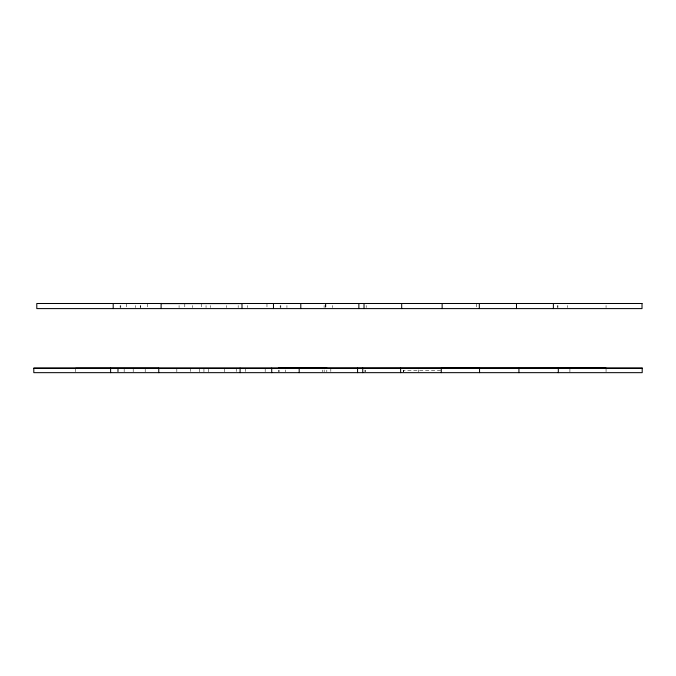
<?xml version="1.0" encoding="UTF-8"?>
<svg xmlns="http://www.w3.org/2000/svg" width="676" height="676" viewBox="0 0 676 676"><rect width="100%" height="100%" fill="white"/><g stroke="black" fill="none" stroke-linecap="round" stroke-linejoin="round"><path stroke-width="0.51" stroke-dasharray="3.38 2.54" d="M440.71 370.33L403.344 370.33L403.344 371.885M606.059 305.544L606.059 307.58M606.059 368.319L606.059 371.808M569.91 368.428L569.91 371.808M567.35 305.544L567.35 307.58M557.928 305.544L557.928 307.58M557.328 305.544L557.328 307.58M476.369 303.499L476.369 307.58M418.689 369.949L418.689 371.792M403.656 370.33L403.656 371.885M366.206 305.544L366.206 307.58M365.564 370.118L365.564 371.808M364.939 370.059L364.939 371.808M332.254 305.544L332.254 307.58M330.817 368.141L330.817 371.758M326.804 370.118L326.804 371.808M325.891 303.499L325.891 307.58M325.638 305.544L325.638 307.58M325.274 303.499L325.274 307.58M324.167 369.949L324.167 371.792M324.108 305.544L324.108 307.58M322.629 370.059L322.629 371.792M286.937 305.544L286.937 307.58M285.255 369.949L285.255 371.792M280.819 305.544L280.819 307.58M280.194 305.544L280.194 307.58M279.112 370.118L279.112 371.808M278.487 370.118L278.487 371.808M266.969 303.499L266.969 307.58M265.186 368.319L265.186 371.792M247.585 305.544L247.585 307.58M245.701 368.141L245.701 371.758M238.18 305.544L238.18 307.58M236.245 368.141L236.245 371.792M226.519 305.544L226.519 307.58M224.516 369.045L224.516 371.792M210.667 305.544L210.667 307.58M208.588 369.189L208.588 371.792M206.045 305.544L206.045 307.58M203.941 369.045L203.941 371.792M201.516 303.499L201.516 307.58M199.386 369.045L199.386 371.792M192.567 305.544L192.567 307.58M190.387 368.141L190.387 371.792M184.793 303.499L184.793 307.58M179.081 305.544L179.081 307.58M176.833 369.045L176.833 371.758M147.621 303.499L147.621 307.58M145.205 369.189L145.205 371.792M140.676 305.544L140.676 307.58M140.287 305.544L140.287 307.58M135.673 305.544L135.673 307.58M133.197 369.189L133.197 371.792M126.682 303.499L126.682 307.58M124.164 369.189L124.164 371.792M120.784 305.544L120.784 307.58M120.159 305.544L120.159 307.58M118.232 369.045L118.232 371.758M117.599 369.189L117.599 371.792M75.704 368.319L75.704 371.792"/><path stroke-width="1.01" d="M161.099 303.617L242 303.583M33.8 368.217L642.2 368.217M606.059 368.141L278.487 368.428L278.487 368.006L326.804 368.006L326.804 368.428M558.317 368.141L558.317 372.662M553.382 303.499L553.382 308.602M518.931 368.319L518.931 372.662M516.489 303.499L516.489 308.602M479.546 372.662L479.546 368.006L441.749 368.006L441.749 368.428M479.318 303.499L479.318 308.602M442.138 303.465L442.138 308.602M441.276 368.141L441.276 372.662M401.688 303.465L401.688 308.602M400.615 368.141L400.615 372.662M364.026 303.499L364.026 308.602M362.75 368.141L362.75 372.662M358.863 303.499L358.863 308.602M357.562 368.141L357.562 372.662M300.795 303.499L300.795 308.602M299.189 368.141L299.189 372.662M273.467 303.499L273.467 308.602M271.718 368.141L271.718 372.662M242 303.465L242 308.602M240.09 368.141L240.09 372.662M161.099 303.338L161.099 308.602M158.759 368.141L158.759 372.662M158.497 368.319L75.704 368.319M113.196 303.499L113.196 308.602M110.611 368.141L110.611 372.662M642.014 303.499L36.791 303.499L36.791 308.602L642.014 308.602L642.014 303.499M642.2 368.141L33.8 368.141L33.8 372.662L642.2 372.662L642.2 368.141"/></g></svg>
